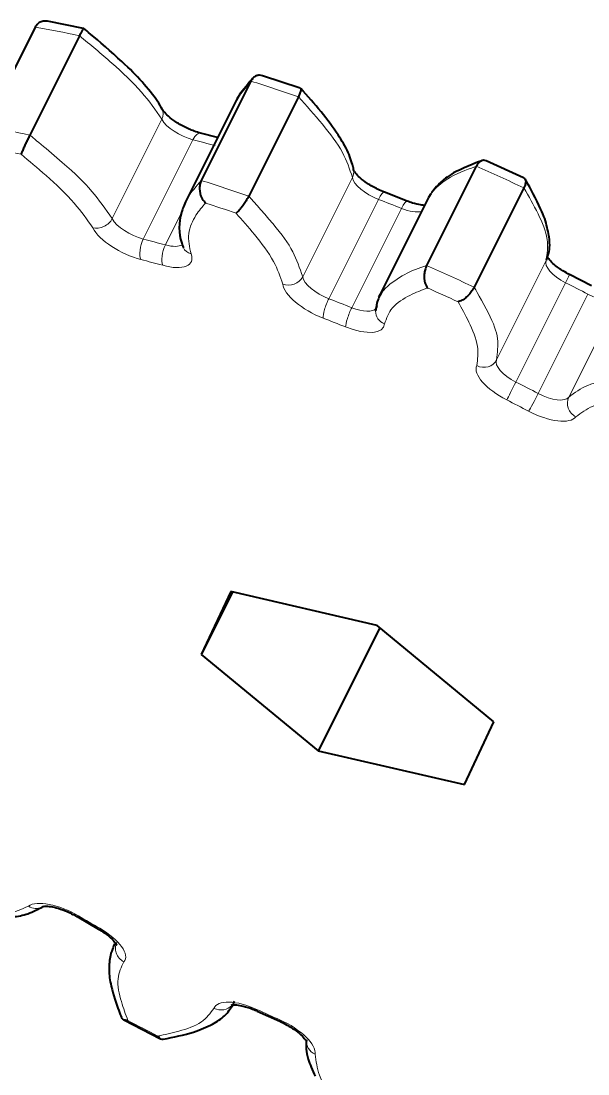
# Model space of a CAD drawing. Header units: inches. Extents: x 0 to 11, y 0 to 8.5.
# Drawn here: x 3.3958 to 3.489, y 5.7775 to 5.9506 of the extents above; entities that cross this region are included whole.
import ezdxf

# ---------------------------------------------------------------- set-up
doc = ezdxf.new("R2010")
doc.units = ezdxf.units.IN
doc.header["$LTSCALE"] = 0.5
doc.header["$MEASUREMENT"] = 0
doc.layers.add('TANGENT_LINES', color=7, linetype='Continuous', lineweight=15)
doc.layers.add('Visible', color=7, linetype='Continuous', lineweight=40)

msp = doc.modelspace()

# ---------------------------------------------------------------- linework, layer by layer
at = {"layer": 'TANGENT_LINES'}
for p, q in [((3.418961663354415, 5.93444805752254), (3.410796697545138, 5.918118125903986)), ((3.415905078647935, 5.914758144976086), (3.424070044457212, 5.931088076594641)), ((3.450292147550948, 5.924893727176545), (3.44212718174167, 5.90856379555799)), ((3.463883509414115, 5.923039485607234), (3.463170126810961, 5.922193007762653)), ((3.446406705499792, 5.904954354186591), (3.454571671309069, 5.921284285805145)), ((3.422202570124405, 5.919108417287592), (3.41954554713259, 5.913794371303961)), ((3.458347734766392, 5.919807276082067), (3.450182768957115, 5.903477344463512)), ((3.482149997921436, 5.911217818905866), (3.473985032112159, 5.894887887287312)), ((3.455005161001683, 5.905863076144097), (3.455718543604838, 5.906709553988679)), ((3.477166800308896, 5.891255779948374), (3.485331766118173, 5.907585711566928)), ((3.48900616059375, 5.905688271745859), (3.480841194784473, 5.889358340127305)), ((3.485849180886631, 5.888761297320611), (3.494014146695909, 5.905091228939166)), ((3.41093080118381, 5.798345539839509), (3.411320396647033, 5.798907188111125))]:
    msp.add_line(p, q, dxfattribs=at)
msp.add_arc((3.467014080630332, 5.894041731771251), 0.01697241516186478, 105.500120949185, 131.7224808070467, dxfattribs=at)
for centre, major_axis, ratio, start_param, end_param in [((3.458685197152717, 5.859298682086889), (0.1448972049419864, -0.07244860247099319), 0.4082482904638629, 2.140554363799669, 2.193859708568423), ((3.458685197152717, 5.859298682086889), (0.1448972049419864, -0.07244860247099319), 0.4082482904638629, 1.889226951512487, 1.942532296281241), ((3.424711065803425, 5.929758643363017), (0.0006214258527692565, 0.002421534618689151), 0.4264522326325661, 0.002093032318234919, 1.102521595670617), ((3.458685197152714, 5.859298682086895), (0.1207476707849781, -0.06037383539248905), 0.408248290463863, 2.026219970869344, 2.056866689211573), ((3.44949961061728, 5.840927509016016), (0.1426611369644866, -0.07133056848224334), 0.4082482904638629, 2.149756071393142, 2.184658000974967), ((3.458685197152717, 5.859298682086889), (0.1448972049419864, -0.07244860247099319), 0.4082482904638629, 1.637899539225301, 1.691204883994057), ((3.454647847713581, 5.920136404254807), (0.0008954613697774026, 0.00233412701780267), 0.212327381764773, 12.55980410851911, 13.70617291728973), ((3.44949961061728, 5.840927509016016), (0.1426611369644866, -0.07133056848224334), 0.4082482904638629, 1.898428659105955, 1.933330588687785), ((3.458685197152716, 5.859298682086894), (0.1207476707849781, -0.06037383539248905), 0.408248290463863, 1.774892558582164, 1.805539276924393), ((3.458353984069843, 5.918686746563638), (0.0009257904581362924, 0.002322264418110865), 0.1850227180853948, 0.00192169061738017, 1.142390916599745), ((3.414739400923951, 5.917175678671001), (0.004066221267175679, -0.00203311063358784), 0.4082482904638629, 9.943590447781071, 11.48164464998102), ((3.416546099994147, 5.913428711744461), (0.0006214258527692565, 0.002421534618689151), 0.4264522326325661, 1.102521595669943, 2.673317922464994), ((3.420119152395754, 5.912482785732931), (0.000657922312617991, 0.002411874422634685), 0.4015197213382254, 1.10877465952987, 2.679570986324766), ((3.418502463494923, 5.916179449573633), (0.004066221267175679, -0.00203311063358784), 0.4082482904638629, 11.45099793163879, 12.34376174819151), ((3.424777813517882, 5.914361052386841), (-0.002330700354459831, -0.0009043427766731076), 0.8325312046454149, 0.05907426573863065, 0.8285312232409897), ((3.449499610617277, 5.840927509016021), (0.1185116028074783, -0.05925580140373916), 0.4082482904638629, 2.026219970869348, 2.056866689211576), ((3.446268181036672, 5.907041741698577), (0.004066221267175679, -0.00203311063358784), 0.4082482904638629, 9.692263035494012, 11.23031723769383), ((3.44949961061728, 5.840927509016016), (0.1426611369644866, -0.07133056848224334), 0.4082482904638629, 1.64710124681877, 1.682003176400599), ((3.458685197152719, 5.859298682086894), (0.1207476707849781, -0.06037383539248905), 0.408248290463863, 1.523565146294979, 1.554211864637212), ((3.446482881904304, 5.903806472636253), (0.0008954613697774041, 0.002334127017802669), 0.2123273817647747, 1.139802302930223, 2.710598629725271), ((3.450189018260566, 5.902356814945083), (0.0009257904581362924, 0.002322264418110865), 0.1850227180853948, 1.142390916599708, 2.713187243394612), ((3.450171404789813, 5.905514993141542), (0.004066221267175679, -0.00203311063358784), 0.4082482904638629, 11.19967051935163, 12.48691101733172), ((3.44949961061728, 5.840927509016021), (0.1185116028074783, -0.05925580140373916), 0.4082482904638629, 1.774892558582166, 1.805539276924393), ((3.456600756785266, 5.902848720172411), (-0.00249508435803516, 0.0001566973078526637), 0.8995017266086665, 0.03639844964107464, 1.206525091789641), ((3.478064133108114, 5.892881863043178), (0.004066221267175679, -0.00203311063358784), 0.4082482904638629, 9.440935623206823, 10.97898982540666), ((3.449499610617282, 5.840927509016019), (0.1185116028074783, -0.05925580140373916), 0.4082482904638629, 1.52356514629498, 1.554211864637211), ((3.481862264139962, 5.890920526253303), (0.004066221267175679, -0.00203311063358784), 0.4082482904638629, 10.94834310706439, 12.48639730926437), ((3.488041638276531, 5.887573909238352), (-0.001978814046142512, 0.001527839968972243), 0.9099532469531469, 0.1767706438625057, 1.74756697065769), ((3.398043392109124, 5.80711966954054), (-0.001482535242454407, 0.002012980192371664), 0.893637753185916, 1.999112406788519, 3.000786618403954), ((3.449499610617276, 5.840927509016012), (0.1185116028074783, -0.05925580140373916), 0.4082482904638629, 10.82267940092077, 10.85332611926299), ((3.428545991713107, 5.790310963855728), (-0.002346612370335273, 0.0008622124931764034), 0.9119182344362119, 1.469017925695254, 2.79255471345566), ((3.435689158385752, 5.790092511702018), (0.001045749877537537, 0.002270772378207518), 0.07152538657408279, 2.719909669264032, 3.141353075656745), ((3.449499610617279, 5.84092750901601), (0.1185116028074783, -0.05925580140373916), 0.4082482904638629, 11.07400681320795, 11.10465353155018), ((3.44949961061728, 5.840927509016016), (0.1426611369644866, -0.07133056848224334), 0.4082482904638629, 10.94621550144456, 10.98111743102639), ((3.439374461345183, 5.788423370153472), (0.001017045933671064, 0.00228377266136609), 0.09937792581781672, 2.718832381157448, 3.141842090865672)]:
    msp.add_ellipse(centre, major_axis=major_axis, ratio=ratio, start_param=start_param, end_param=end_param, dxfattribs=at)
at = {"layer": 'TANGENT_LINES', "extrusion": (0, 0, -1)}
for centre, major_axis, ratio, start_param, end_param in [((3.416793519470729, 5.934966321517461), (0.002210013442594346, 0.001168691825740341), 0.792744983170121, 12.53097043602594, 13.4032951386606), ((3.422904366733229, 5.933505610289555), (-0.004066221267175679, 0.00203311063358784), 0.4082482904638629, 10.50950392514749, 12.04755812734753), ((3.45052023134344, 5.842968750468335), (-0.1448972049419864, 0.07244860247099319), 0.4082482904638629, 0.9477329450213676, 1.001038289790126), ((3.448014958163063, 5.925730724396184), (0.00247969192939749, 0.0003180061874884736), 0.8804080133493556, 12.54165152098278, 13.10015206611655), ((3.45052023134344, 5.842968750468335), (-0.1448972049419864, 0.07244860247099319), 0.4082482904638629, 1.199060357308553, 1.252365702077307), ((3.454433146845949, 5.923371673317131), (-0.004066221267175679, 0.00203311063358784), 0.4082482904638629, 10.76083133743465, 12.29888553963449), ((3.458336370599091, 5.921844924760096), (-0.004066221267175679, 0.00203311063358784), 0.4082482904638629, 9.865865980083228, 10.7914780557769), ((3.408628553661451, 5.918636389898907), (0.002210013442594349, 0.001168691825740333), 0.7927449831701224, 0.8369245243010394, 2.407720851096068), ((3.413718780197792, 5.915134437218682), (-0.00630228924467547, 0.003151144622337737), 0.4082482904638629, 10.50950392514762, 12.04755812734755), ((3.450520231343436, 5.842968750468341), (-0.1207476707849781, 0.06037383539248905), 0.408248290463863, 1.084725964378213, 1.115372682720445), ((3.417481842768764, 5.914138208121314), (-0.00630228924467547, 0.003151144622337737), 0.4082482904638629, 9.002096441289975, 10.5401506434899), ((3.45052023134344, 5.842968750468335), (-0.1448972049419864, 0.07244860247099319), 0.4082482904638629, 1.450387769595738, 1.503693114364487), ((3.486229098917391, 5.909211794661733), (-0.004066221267175679, 0.00203311063358784), 0.4082482904638629, 11.01215874972189, 12.55021295192182), ((3.439849992353786, 5.90940079277763), (0.00247969192939749, 0.0003180061874884748), 0.8804080133493551, 0.5337814517579909, 2.104577778552276), ((3.48483831113733, 5.906691507317297), (0.001133148873639839, 0.002228446461140309), 0.01513877938478341, 0.004008030360881976, 1.150210735314689), ((3.445247560310512, 5.905000500246257), (-0.00630228924467547, 0.003151144622337737), 0.4082482904638629, 10.76083133743495, 12.29888553963476), ((3.450520231343439, 5.84296875046834), (-0.1207476707849781, 0.06037383539248905), 0.408248290463863, 1.336053376665399, 1.366700095007628), ((3.490027229949239, 5.907250457871857), (-0.004066221267175679, 0.00203311063358784), 0.4082482904638629, 9.50475126586418, 11.04280546806415), ((3.449150784063653, 5.903473751689222), (-0.00630228924467547, 0.003151144622337737), 0.4082482904638629, 9.253423853577104, 10.7914780557771), ((3.471741881404235, 5.895991026118098), (0.002278537223997222, -0.001028721594436043), 0.9127517701356769, 0.03611235326948685, 1.606908680064187), ((3.477043512381954, 5.890840621590859), (-0.00630228924467547, 0.003151144622337737), 0.4082482904638629, 11.01215874972198, 12.55021295192197), ((3.476673345328054, 5.890361575698742), (0.001133148873639839, 0.002228446461140308), 0.01513877938478331, 1.150210735314698, 2.721007062109444), ((3.450520231343442, 5.842968750468339), (-0.1207476707849781, 0.06037383539248905), 0.408248290463863, 1.587380788952588, 1.618027507294814), ((3.480279695461491, 5.888499273652138), (0.001160965926509968, 0.002214081777505711), 0.04309994301069837, 1.149846000080648, 2.720642326875272), ((3.480841643413802, 5.888879284800983), (-0.00630228924467547, 0.003151144622337737), 0.4082482904638629, 9.504751265864266, 11.04280546806426), ((3.40292959727496, 5.801468312336893), (-0.00630228924467547, 0.003151144622337737), 0.4082482904638629, 0.2056370112386285, 1.743691213438493), ((3.406301700591607, 5.805501986416266), (0.00127422200372503, 0.002150897088477961), 0.1570455607475438, 2.715432173005646, 3.14094044214182), ((3.409772223603117, 5.803475893487364), (0.001246642230390684, 0.002166998650070309), 0.1294167369930154, 2.71726225486173, 3.141328729881989), ((3.406584678079383, 5.799334474483679), (-0.00630228924467547, 0.003151144622337737), 0.4082482904638629, 1.713044495096283, 3.251098697296122), ((3.413729246009673, 5.797962260825395), (0.001868398608877468, -0.00166104986028257), 0.9074030170545382, 1.331119815144732, 2.901916141939843), ((3.433879840946579, 5.785239382274332), (-0.00630228924467547, 0.003151144622337737), 0.4082482904638629, 12.52068021331059, 14.05873441551042), ((3.437761123410585, 5.783481478000619), (-0.00630228924467547, 0.003151144622337737), 0.4082482904638629, 1.461717082809084, 2.999771285008968), ((3.445202594654273, 5.782766881772712), (0.002479800464236583, -0.0003171587261483326), 0.9037058825502863, 1.876921380393652, 3.114906967563805)]:
    msp.add_ellipse(centre, major_axis=major_axis, ratio=ratio, start_param=start_param, end_param=end_param, dxfattribs=at)
at = {"layer": 'TANGENT_LINES'}
for points, knots in [([(3.418961663354415, 5.93444805752254), (3.417926632511261, 5.935948670101919), (3.415749700073217, 5.939104839043734), (3.410744849764886, 5.943776889529682), (3.407207138531179, 5.946712834570643), (3.405428322286927, 5.948189073411545)], [0, 0, 0, 0, 0.3106552096070557, 0.6533867152981645, 1, 1, 1, 1]), ([(3.450292147550948, 5.924893727176545), (3.449835014331749, 5.926260624913636), (3.448860235241554, 5.929175362405018), (3.445365893958614, 5.933739824836682), (3.442741589239037, 5.936673756956004), (3.441411412057055, 5.938160874488315)], [0, 0, 0, 0, 0.3033711613308551, 0.6469008424991972, 1, 1, 1, 1]), ([(3.39726335647765, 5.93185914179299), (3.397263418229447, 5.93185909469386), (3.397270527043454, 5.931853672682404), (3.4033789770303, 5.92678356484688), (3.407407477625456, 5.922922061253609), (3.409704547092598, 5.919666157690179), (3.410796697545138, 5.918118125903986)], [0, 0, 0, 0, 0.003028020173701615, 0.3485830879424783, 0.6902813408679972, 1, 1, 1, 1]), ([(3.407607932935291, 5.916595148446588), (3.406686007501685, 5.917936362307242), (3.40472049638713, 5.920795780926162), (3.399946091158968, 5.925238113003449), (3.397150845935559, 5.927585721442226), (3.395816937151872, 5.928706015107666)], [0, 0, 0, 0, 0.3159338128380547, 0.6735592684188946, 1, 1, 1, 1]), ([(3.470643331248574, 5.926726789929596), (3.470643287423986, 5.926726777647028), (3.470638320055265, 5.92672538545945), (3.466305780619226, 5.925218516033887), (3.464680630104959, 5.923756560654568), (3.463883509414115, 5.923039485607234)], [0, 0, 0, 0, 0.004514682909044714, 0.5117240300406103, 1, 1, 1, 1]), ([(3.422985153356262, 5.921163170558867), (3.423079280026678, 5.921362608672639), (3.423365151814505, 5.921968321483821), (3.424610369357631, 5.923422701343628), (3.425445584283257, 5.924398209417014)], [0, 0, 0, 0, 0.3292618384336381, 1, 1, 1, 1]), ([(3.482149997921436, 5.911217818905866), (3.482308821434106, 5.912356181955892), (3.482647568068033, 5.91478413890573), (3.480851410499336, 5.919024960938231), (3.479281140165506, 5.921774476724593), (3.478479877273282, 5.923177473981648)], [0, 0, 0, 0, 0.3018216138898991, 0.6437400485184566, 1, 1, 1, 1]), ([(3.426133340699516, 5.920680083364017), (3.425596840887371, 5.920057735062279), (3.424457504112161, 5.918736086310297), (3.423022693113966, 5.915660831240547), (3.423510617483697, 5.913441408582591), (3.423757192791723, 5.912319810934521)], [0, 0, 0, 0, 0.3056582320473863, 0.6491105057888648, 1, 1, 1, 1]), ([(3.433246446247778, 5.92183094286976), (3.433246494030371, 5.921830895052083), (3.433251958157546, 5.921825426912978), (3.437788924410089, 5.916752224084496), (3.440569625431979, 5.912985960674937), (3.44162993709529, 5.909975556992315), (3.44212718174167, 5.90856379555799)], [0, 0, 0, 0, 0.003105263705800187, 0.3550991006984147, 0.6975667337074516, 1, 1, 1, 1]), ([(3.438829371627626, 5.90735955132531), (3.438423830857513, 5.908581411102747), (3.437547165104212, 5.91122273030209), (3.434212524410407, 5.915560336150398), (3.432152989450855, 5.917899853073116), (3.431162510780193, 5.919024981637144)], [0, 0, 0, 0, 0.308827635419907, 0.6675989976802479, 1, 1, 1, 1]), ([(3.462608096444853, 5.906725019970842), (3.461675304701099, 5.906358716996992), (3.459744876289098, 5.905600646749423), (3.45655062459722, 5.903685681561056), (3.45589295384605, 5.901735210483761), (3.455580136059106, 5.900807478720092)], [0, 0, 0, 0, 0.3289818777466237, 0.6808336030928437, 1, 1, 1, 1]), ([(3.470314911464004, 5.906847542363093), (3.470314942767045, 5.906847496701166), (3.470318498794769, 5.906842309502835), (3.47303549269851, 5.902083374184889), (3.474408488357574, 5.898584077707404), (3.474120198598369, 5.896067704746276), (3.473985032112159, 5.894887887287312)], [0, 0, 0, 0, 0.003153881980548146, 0.3582812303452809, 0.6991260755542796, 1, 1, 1, 1]), ([(3.470721260678075, 5.89394978466578), (3.470866718367663, 5.89496694673984), (3.471181261212824, 5.897166493932373), (3.46946154556892, 5.901192526757901), (3.468247758215347, 5.903378676364687), (3.467660271830414, 5.904436796739425)], [0, 0, 0, 0, 0.3074246606155742, 0.6647859435746252, 1, 1, 1, 1]), ([(3.485849180886631, 5.888761297320611), (3.486813097193543, 5.889485371051858), (3.488874945902775, 5.891034188596966), (3.493691088645341, 5.891841699737564), (3.497048653090511, 5.892051718877195), (3.498759773051153, 5.892158751206078)], [0, 0, 0, 0, 0.3009501704708149, 0.6437423208627866, 1, 1, 1, 1]), ([(3.498259197816006, 5.888635656978056), (3.496977514302835, 5.888541676453226), (3.494326344417868, 5.888347277184887), (3.489744455106293, 5.887591631125552), (3.487880509961625, 5.886182458107649), (3.487021017550371, 5.885532667786032)], [0, 0, 0, 0, 0.3352546288225198, 0.6934761714543232, 1, 1, 1, 1]), ([(3.383929303369886, 5.803467498375075), (3.385358917056454, 5.803420022899095), (3.388325989887064, 5.803321490549954), (3.393517801167266, 5.803526127127125), (3.395915984370631, 5.804588248018993), (3.397022771382964, 5.805078428088221)], [0, 0, 0, 0, 0.3336518074069241, 0.6924732338134859, 1, 1, 1, 1]), ([(3.412708625283513, 5.795921019373076), (3.412286869419406, 5.795039561683359), (3.411388825527937, 5.793162675642866), (3.41223098683082, 5.789341751458476), (3.413002378456843, 5.787276382513681), (3.413375772190502, 5.786276636346281)], [0, 0, 0, 0, 0.3135992754660764, 0.6677462903752066, 1, 1, 1, 1]), ([(3.418319711284909, 5.7837236097257), (3.419434336802964, 5.783956181805438), (3.421736032527099, 5.784436441904292), (3.425656709462674, 5.785757412778282), (3.426932120793421, 5.787472131105069), (3.427525370986948, 5.788269722403409)], [0, 0, 0, 0, 0.3343161211004206, 0.6903609992605373, 1, 1, 1, 1]), ([(3.444181973928113, 5.780725640320393), (3.444314294098081, 5.779595210302691), (3.44460137334347, 5.777142651508944), (3.447147699475559, 5.77294149761269), (3.44879390592416, 5.770661798318075), (3.449588531093772, 5.769561385644936)], [0, 0, 0, 0, 0.3066604187058935, 0.6653244294773357, 1, 1, 1, 1])]:
    msp.add_open_spline(points, degree=3, knots=knots, dxfattribs=at)
at = {"layer": 'Visible'}
for p, q in [((3.406090202728854, 5.949405095175887), (3.400180547293975, 5.950561590031527)), ((3.398153301229387, 5.949612979759194), (3.38998833542011, 5.933283048140639)), ((3.405428322286927, 5.948189073411545), (3.39726335647765, 5.93185914179299)), ((3.441712209802213, 5.939573593230154), (3.435513845858093, 5.941613401424729)), ((3.433610550092534, 5.940728141035568), (3.425445584283257, 5.924398209417014)), ((3.433610550092534, 5.940728141035568), (3.431618704642017, 5.938316022387619)), ((3.441723032969926, 5.939569800352335), (3.441813117933395, 5.939464786866075)), ((3.431612131324754, 5.938321511972256), (3.431160378726661, 5.937514828196527)), ((3.441411412057055, 5.938160874488315), (3.433246446247778, 5.92183094286976)), ((3.431113612461209, 5.937420824861455), (3.422948646651931, 5.9210908932429)), ((3.428121273674678, 5.931446992106793), (3.425332491656194, 5.932180177981705)), ((3.478434346149401, 5.924827723141679), (3.472263970036249, 5.927622381510214)), ((3.470643331248574, 5.926726789929596), (3.462478365439297, 5.910396858311041)), ((3.459279774527979, 5.921009010981749), (3.455543309083358, 5.92247053127261)), ((3.463868348126384, 5.923139947961498), (3.463302739840073, 5.92238740002043)), ((3.478479877273282, 5.923177473981648), (3.470314911464004, 5.906847542363093)), ((3.462799226878081, 5.921578052650733), (3.454634261068804, 5.905248121032178)), ((3.463170126810961, 5.922193007762653), (3.462799649332762, 5.921578897312908)), ((3.422447113163423, 5.913456709610168), (3.422452292510187, 5.913442350081919)), ((3.489605627197278, 5.907043287048198), (3.485971460010971, 5.908919953778438)), ((3.454634683523485, 5.905248965694353), (3.455005161001683, 5.905863076144097)), ((3.430280350411627, 5.856785398770302), (3.425446996283846, 5.846479606052918)), ((3.430566828574396, 5.856719270634017), (3.425446996283846, 5.846479606052918)), ((3.454332964745061, 5.851233301733399), (3.430280350411627, 5.856785398770302)), ((3.45478539725497, 5.850859997829574), (3.444666256489498, 5.830621716298631)), ((3.473552224950713, 5.835375411979111), (3.454332964745061, 5.851233301733399)), ((3.425446996283846, 5.846479606052918), (3.444666256489498, 5.830621716298631)), ((3.468718870822932, 5.825069619261727), (3.473552224950713, 5.835375411979111)), ((3.444666256489498, 5.830621716298631), (3.468718870822932, 5.825069619261727)), ((3.405027478587882, 5.803351089327789), (3.408525581372726, 5.801308894837293)), ((3.411191581890186, 5.798869372582682), (3.410962619696974, 5.798411448196259)), ((3.430340884670208, 5.788798227243834), (3.43046839381584, 5.788825490752094)), ((3.434643408508214, 5.78782173932381), (3.438357415411512, 5.786139597492106)), ((3.412706218913076, 5.786382387264888), (3.418740685374601, 5.783266211091858))]:
    msp.add_line(p, q, dxfattribs=at)
at = {"layer": 'Visible', "flags": 128}
msp.add_lwpolyline([(3.441813117933395, 5.939464786866075), (3.441813117933395, 5.939464786866075), (3.441802772212494, 5.939174608446367), (3.441667620035389, 5.938733982806682), (3.441411412057055, 5.938160874488315)], dxfattribs=at)
at = {"layer": 'Visible'}
msp.add_arc((3.430393851290027, 5.916679767568038), 0.008568600448004714, 163.4072217039111, 197.5321660619676, dxfattribs=at)
at = {"layer": 'Visible', "extrusion": (0, 0, -1)}
for centre, major_axis, ratio, start_param, end_param in [((3.416793519470729, 5.934966321517461), (0.002210013442594346, 0.001168691825740341), 0.792744983170121, 12.49726077533234, 12.53097043602594), ((3.448014958163063, 5.925730724396184), (0.00247969192939749, 0.0003180061874884736), 0.8804080133493556, 12.51692444740778, 12.54165152098278)]:
    msp.add_ellipse(centre, major_axis=major_axis, ratio=ratio, start_param=start_param, end_param=end_param, dxfattribs=at)
at = {"layer": 'Visible'}
for centre, major_axis, ratio, start_param, end_param in [((3.424777813517882, 5.914361052386841), (-0.002330700354459831, -0.0009043427766731076), 0.8325312046454149, 12.53539710054442, 12.6254448800978), ((3.456600756785266, 5.902848720172411), (-0.00249508435803516, 0.0001566973078526637), 0.8995017266086665, 12.20209937935392, 12.60276906400025)]:
    msp.add_ellipse(centre, major_axis=major_axis, ratio=ratio, start_param=start_param, end_param=end_param, dxfattribs=at)
for points, knots in [([(3.400185460324157, 5.950560592755066), (3.400048171819808, 5.950582250999976), (3.399742314638627, 5.950630502161057), (3.399074343206526, 5.950517858747878), (3.398519158961575, 5.950182819794018), (3.398276267467814, 5.949804505260563), (3.398153301229387, 5.949612979759194)], [0, 0, 0, 0, 0.2144097989644019, 0.4776712882126694, 0.7355658861654506, 1, 1, 1, 1]), ([(3.40610878231333, 5.94940007921963), (3.406095861397859, 5.949391522367033), (3.406054871609965, 5.9493643769551), (3.405914739640401, 5.949119798250084), (3.405706180893139, 5.94873941117609), (3.405525837642299, 5.948382216188067), (3.405428322286927, 5.948189073411545)], [0, 0, 0, 0, 0.1063505023556103, 0.3373820178377067, 0.6417086433447399, 1, 1, 1, 1]), ([(3.419025054391731, 5.936094315197352), (3.418800634106878, 5.936508712391579), (3.418222711320789, 5.937575860048002), (3.415568747324691, 5.940850852385309), (3.412638696343366, 5.943805831424145), (3.407398709698378, 5.948362297887309), (3.406429468024703, 5.949141807052766), (3.406117175349529, 5.949392967324981)], [0, 0, 0, 0, 0.1366586217527953, 0.3519206451335514, 0.5857400180088337, 0.8665241482004755, 1, 1, 1, 1]), ([(3.435516263537561, 5.941612516730622), (3.435361064418865, 5.941651975020516), (3.435037465623348, 5.941734247749835), (3.43445595898357, 5.94161949777843), (3.433955878364886, 5.941288400178944), (3.43372782746995, 5.940918411361716), (3.433610550092534, 5.940728141035568)], [0, 0, 0, 0, 0.2303205697876706, 0.4802311997153305, 0.7327038695598811, 1, 1, 1, 1]), ([(3.433961472295116, 5.941240388680243), (3.43394341340001, 5.941225695347197), (3.4338393386894, 5.941141016612664), (3.431703499772875, 5.938532720683014), (3.431627928977167, 5.938358030068687), (3.431612131324754, 5.938321511972257)], [0, 0, 0, 0, 0.1424111770880208, 0.8207258503640965, 1, 1, 1, 1]), ([(3.431618704642017, 5.938316022387619), (3.43159608992205, 5.938281223334362), (3.431520064524831, 5.938164237059474), (3.431281801877634, 5.937728528238394), (3.431114413480914, 5.93742242653989)], [0, 0, 0, 0, 0.2974627005571985, 1, 1, 1, 1]), ([(3.450497988674609, 5.926022695774035), (3.450482674097414, 5.926167032733702), (3.450433968779165, 5.926626071038576), (3.449626410712602, 5.92922823195045), (3.447944806478565, 5.931953365520833), (3.445155718853015, 5.935781743051002), (3.442926389325361, 5.938259068683555), (3.44178809043346, 5.939523994746497)], [0, 0, 0, 0, 0.08541160615035157, 0.27163658562746, 0.484986270659694, 0.7370332424389684, 1, 1, 1, 1]), ([(3.425332491656194, 5.932180177981705), (3.424995191928668, 5.932275106382286), (3.424223452020304, 5.93249230203703), (3.422515846090072, 5.933227717262517), (3.420917592006734, 5.934207817052121), (3.419813080462655, 5.935104531436784), (3.419178429561, 5.935831112789581), (3.419050985026502, 5.936052560513732), (3.419003532913323, 5.936135013343202)], [0, 0, 0, 0, 0.1619331560082329, 0.370502164040607, 0.5822799094387754, 0.7664660461109971, 0.9130470392089048, 1, 1, 1, 1]), ([(3.39726335647765, 5.93185914179299), (3.397155411779585, 5.931640562285109), (3.396938179919605, 5.931200684885829), (3.39661924493706, 5.930527224004852), (3.396307585550437, 5.929846540774409), (3.396058369908979, 5.929293474335209), (3.395825162569329, 5.928727698151679), (3.395817927209304, 5.928708625000596), (3.395816937151872, 5.928706015107666)], [0, 0, 0, 0, 0.2006125689873587, 0.4037200740564009, 0.604190166471295, 0.7987307881398824, 0.9724591342623827, 1, 1, 1, 1]), ([(3.471551919938924, 5.927657239109838), (3.471549713414904, 5.927656578044418), (3.471509052877515, 5.927644396316524), (3.466922671144347, 5.925892449785658), (3.46497873404891, 5.924287686150615), (3.464191079360229, 5.923473535549731), (3.463868348126384, 5.923139947961498)], [0, 0, 0, 0, 0.0235667337112353, 0.4342740203688968, 0.7682011596607099, 1, 1, 1, 1]), ([(3.471559035488732, 5.927656490220988), (3.471516165226854, 5.927641491619703), (3.471395169305631, 5.927599159954346), (3.470946352746545, 5.927270385866027), (3.470747498013497, 5.926913656638733), (3.470643331248574, 5.926726789929596)], [0, 0, 0, 0, 0.2071603616701023, 0.5846840607614014, 1, 1, 1, 1]), ([(3.47226255873418, 5.927622887020777), (3.472124869363694, 5.927665623013274), (3.471867615471131, 5.927745469412336), (3.471656947949177, 5.927684723327639), (3.471559035488732, 5.927656490220988)], [0, 0, 0, 0, 0.535227549381352, 1, 1, 1, 1]), ([(3.455543309083358, 5.92247053127261), (3.455189891495829, 5.922612997946564), (3.454393335713838, 5.922934098697864), (3.452724481198903, 5.923872890606368), (3.451535037649949, 5.924802800412303), (3.450816040647204, 5.925538343489122), (3.450519406134953, 5.926011137186279), (3.450491502314318, 5.926086629979718), (3.450483317830685, 5.926108772808845)], [0, 0, 0, 0, 0.1918396647241634, 0.4323808422183368, 0.648298520719461, 0.825223408712891, 0.948736190302599, 1, 1, 1, 1]), ([(3.425445584283257, 5.924398209417014), (3.425357854700598, 5.924174221956047), (3.425180485544699, 5.923721370526922), (3.425135722437357, 5.922962304069121), (3.4252713690395, 5.922160349727229), (3.425497889564491, 5.921443586622258), (3.426100868736127, 5.920707495540585), (3.426129079158144, 5.920683680871292), (3.426133340699516, 5.920680083364017)], [0, 0, 0, 0, 0.1836080673373793, 0.3712135283546209, 0.5630687459594692, 0.7620902131328756, 0.9640607149069582, 1, 1, 1, 1]), ([(3.478439159350278, 5.924825372926708), (3.478541753888211, 5.92474144846409), (3.478669106200065, 5.924637271628256), (3.478677154492209, 5.924616839917402), (3.478678719110821, 5.924612867915082)], [0, 0, 0, 0, 0.8055961956147767, 1, 1, 1, 1]), ([(3.478678719110821, 5.924612867915082), (3.47872004619912, 5.924500016733296), (3.478809401150151, 5.924256016678194), (3.478730355253604, 5.923748440509752), (3.478566756285764, 5.923375515374581), (3.478479877273282, 5.923177473981648)], [0, 0, 0, 0, 0.2875077114890375, 0.6216319256500263, 1, 1, 1, 1]), ([(3.482182974779308, 5.91128689898283), (3.482349576910778, 5.911766542498591), (3.482680472316763, 5.912719182386666), (3.482789621351881, 5.914175903714254), (3.482337497286666, 5.916877311267685), (3.481438633279443, 5.919577569685354), (3.479044606053804, 5.924024314796797), (3.478754160272207, 5.924493322117772), (3.478678508903236, 5.924615482769215)], [0, 0, 0, 0, 0.1382005981217699, 0.2744859421638879, 0.4562047003804886, 0.6606043397236152, 0.9115988320391505, 1, 1, 1, 1]), ([(3.422995412917384, 5.921184896577972), (3.422665242643976, 5.920390387912833), (3.422236252236402, 5.919358082391922), (3.422192205873583, 5.919170006312296), (3.422182059568662, 5.919126682025566)], [0, 0, 0, 0, 0.7696448861745542, 1, 1, 1, 1]), ([(3.433246446247778, 5.92183094286976), (3.433132349533094, 5.921615702772196), (3.432902642792735, 5.921182367760376), (3.432501741872042, 5.920552204348679), (3.432054903711974, 5.919945132210501), (3.431671367215545, 5.919458174190738), (3.431183925512957, 5.919038305826177), (3.431165132716756, 5.91902661299901), (3.431162510780193, 5.919024981637144)], [0, 0, 0, 0, 0.1988748077450422, 0.400387372706254, 0.5998238928853578, 0.7945402827040493, 0.9713346359233582, 1, 1, 1, 1]), ([(3.462188883035725, 5.920282711054648), (3.461984265584241, 5.920298144932709), (3.46149194346845, 5.920335279788248), (3.46016863959918, 5.92066430242041), (3.459558817647482, 5.920900795960828), (3.459279774527979, 5.921009010981749)], [0, 0, 0, 0, 0.278380441886672, 0.669800386769836, 1, 1, 1, 1]), ([(3.422223279614685, 5.914098552324086), (3.422239009663342, 5.914047139099425), (3.422281185715274, 5.913909287851759), (3.422389165497138, 5.913615667806291), (3.422456872964621, 5.913431556768671)], [0, 0, 0, 0, 0.3729616200858558, 1, 1, 1, 1]), ([(3.485971460010971, 5.908919953778438), (3.485632292541283, 5.909098204692562), (3.484886344923016, 5.909490240653344), (3.483460044110702, 5.910515722248085), (3.482698702905567, 5.911278070098094), (3.48233603865994, 5.911805801817243), (3.482293183522053, 5.911913823236679), (3.482279269902127, 5.911948894153446)], [0, 0, 0, 0, 0.2392110469066107, 0.5261085647954332, 0.7554164559416594, 0.9205919607328691, 1, 1, 1, 1]), ([(3.462478365439297, 5.910396858311041), (3.4623853485328, 5.910173305538444), (3.462197554878216, 5.909721970466789), (3.462078868042787, 5.908974356299169), (3.462097069285794, 5.90818369489723), (3.462188050400488, 5.907487549076802), (3.462584853205859, 5.906752774165978), (3.462605093850637, 5.906728605296699), (3.462608096444853, 5.906725019970842)], [0, 0, 0, 0, 0.18902029648771, 0.3816167791973256, 0.5759626580042679, 0.7730271547306801, 0.9663297607404427, 1, 1, 1, 1]), ([(3.470314911464004, 5.906847542363093), (3.470195332258162, 5.906636059405735), (3.469954239115813, 5.906209671804449), (3.46947724710166, 5.905627791015783), (3.468910121623864, 5.905103372983513), (3.468390701650767, 5.904692071264912), (3.46769109947997, 5.904441034106969), (3.467664179783019, 5.904437333901089), (3.467660271830414, 5.904436796739425)], [0, 0, 0, 0, 0.193577075387324, 0.3902861292921268, 0.5868575188507487, 0.7826057553203674, 0.9684407143857676, 1, 1, 1, 1]), ([(3.454648098528166, 5.905169930207569), (3.454516156959721, 5.904850180768425), (3.454241403040014, 5.904184337450321), (3.45415023287033, 5.903378980398593), (3.454102844187717, 5.90296036968583)], [0, 0, 0, 0, 0.4802172379746169, 1, 1, 1, 1]), ([(3.455137774030796, 5.906057468401875), (3.455136846478657, 5.906056217290783), (3.45512551776417, 5.906040936769329), (3.454876618690497, 5.905586843783467), (3.454648098528166, 5.905169930207569)], [0, 0, 0, 0, 0.08187620404313878, 1, 1, 1, 1]), ([(3.384210304559433, 5.803046494403267), (3.38613109665541, 5.802959757210221), (3.389802663883149, 5.8027939602788), (3.394714650257108, 5.803303851932778), (3.397067341450503, 5.80373936972453), (3.399385305488336, 5.804980873219963), (3.399544665998562, 5.805116396760426), (3.399580613538585, 5.805146967306968)], [0, 0, 0, 0, 0.2924092900434409, 0.5589362683545277, 0.7559609214860903, 0.9449512019648784, 1, 1, 1, 1]), ([(3.399390640998589, 5.805027157306395), (3.399392549893374, 5.80502799788592), (3.39940526685533, 5.805033597784838), (3.399564970311537, 5.805054697911055), (3.399700701289423, 5.805072630777588)], [0, 0, 0, 0, 0.1501061961420816, 1, 1, 1, 1]), ([(3.399700701289423, 5.805072630777588), (3.399703056150353, 5.80507286761531), (3.399723639906324, 5.805074937805452), (3.400544171971021, 5.805071945468359), (3.401619963744364, 5.804824806911417), (3.403073914345621, 5.804385162180788), (3.404798532422133, 5.803491934749599), (3.404980549874411, 5.803379959409199), (3.405027478587882, 5.803351089327789)], [0, 0, 0, 0, 0.02103427082706513, 0.1838598161419665, 0.3942250159722513, 0.6423809606544876, 0.9077967457574818, 1, 1, 1, 1]), ([(3.408525581372726, 5.801308894837293), (3.408848352794597, 5.801116113828236), (3.409546117114406, 5.800699361598818), (3.410763458259885, 5.799728850790657), (3.411346520065145, 5.799017369583056), (3.411443450215422, 5.798855124114231), (3.411475785628367, 5.798800999837956)], [0, 0, 0, 0, 0.2894263528346562, 0.625679253294061, 0.875128472571611, 1, 1, 1, 1]), ([(3.41097379259499, 5.798296467187398), (3.410795456433009, 5.797888405616821), (3.410387300442399, 5.796954479638386), (3.410219728574823, 5.794466183322955), (3.410500818449272, 5.791976577457566), (3.411813222613215, 5.787968264336151), (3.412193457852596, 5.787093207749054), (3.412327668488943, 5.786784341317879)], [0, 0, 0, 0, 0.1584734223287837, 0.3626963592660714, 0.5819040691900288, 0.8524257745814416, 1, 1, 1, 1]), ([(3.411475785628367, 5.798800999837956), (3.411504387957008, 5.798746659618844), (3.411545150692472, 5.798669216414671), (3.411552835327689, 5.79864564754774), (3.411555127820807, 5.798638616444284)], [0, 0, 0, 0, 0.7016783421333436, 1, 1, 1, 1]), ([(3.419170786260215, 5.783198478525968), (3.420916106962408, 5.783550535155243), (3.424084959233009, 5.784189738854398), (3.427267889526811, 5.7855981665003), (3.429290512962498, 5.786873736329001), (3.43063694007936, 5.78872987384352), (3.430831845789094, 5.789277184340353), (3.430903643763183, 5.789478798674402)], [0, 0, 0, 0, 0.2825251719654877, 0.5129604728573035, 0.707282397661416, 0.8921707791072411, 1, 1, 1, 1]), ([(3.43046839381584, 5.788825490752094), (3.430503755420318, 5.788830968961882), (3.430617787407316, 5.788848634765134), (3.431328531641156, 5.788847251366773), (3.432351575536239, 5.788671097895986), (3.433865702057217, 5.788175985508911), (3.434412933162204, 5.787926721109649), (3.434643408508214, 5.787821739323811)], [0, 0, 0, 0, 0.08239348174062808, 0.265697571625631, 0.5055043263974882, 0.7917350449642385, 1, 1, 1, 1]), ([(3.412703888112745, 5.786383739165253), (3.412592372830745, 5.786466629282762), (3.412402636271192, 5.78660766184292), (3.412349134369154, 5.786737940634857), (3.412327077538679, 5.786791649701614)], [0, 0, 0, 0, 0.5877374516630479, 1, 1, 1, 1]), ([(3.413375772190502, 5.786276636346281), (3.413372276165803, 5.786275593080538), (3.413350662995951, 5.786269143389347), (3.412764415085884, 5.786334256346726), (3.412716754760314, 5.786373220251888), (3.412703888112745, 5.786383739165253)], [0, 0, 0, 0, 0.1234783234865191, 0.7633693147634104, 1, 1, 1, 1]), ([(3.438357415411512, 5.786139597492107), (3.438706763926387, 5.785978489537632), (3.439485645762637, 5.78561929505398), (3.44106838858572, 5.784600456720417), (3.442009856296971, 5.783799967325248), (3.442569295505261, 5.783087588899068), (3.442605252542727, 5.783026118048919), (3.44261325352316, 5.783012439862285)], [0, 0, 0, 0, 0.2317462527463046, 0.5166844546276199, 0.7590364278145125, 0.9463819891147952, 1, 1, 1, 1]), ([(3.418319711284909, 5.7837236097257), (3.418320667175634, 5.783720301302791), (3.418326525732324, 5.78370002431646), (3.418675477815013, 5.783282284953385), (3.418729800682637, 5.78326824923198), (3.418744309685596, 5.783264500454858)], [0, 0, 0, 0, 0.1250316431737036, 0.7663061794476503, 1, 1, 1, 1]), ([(3.418744309685596, 5.783264500454858), (3.418873495304452, 5.783228849060793), (3.41906712959546, 5.7831754117473), (3.419138078544131, 5.78319277589381), (3.419161692985088, 5.783198555325644)], [0, 0, 0, 0, 0.6671629192512939, 1, 1, 1, 1]), ([(3.44261325352316, 5.783012439862285), (3.442665061359921, 5.78291680766805), (3.442727587894528, 5.782801389807043), (3.442730983984304, 5.782787947098551), (3.442731566163701, 5.78278564266362)], [0, 0, 0, 0, 0.8285736141756184, 1, 1, 1, 1]), ([(3.442724265641734, 5.783095545003277), (3.442700103185364, 5.782581243725661), (3.442650663669578, 5.781528916688046), (3.442964936866208, 5.779844675511703), (3.443722236918564, 5.778101954011523), (3.444156875173273, 5.777101751477631)], [0, 0, 0, 0, 0.2894098361428412, 0.592170015475907, 1, 1, 1, 1])]:
    msp.add_open_spline(points, degree=3, knots=knots, dxfattribs=at)

doc.saveas('drawing.dxf')
